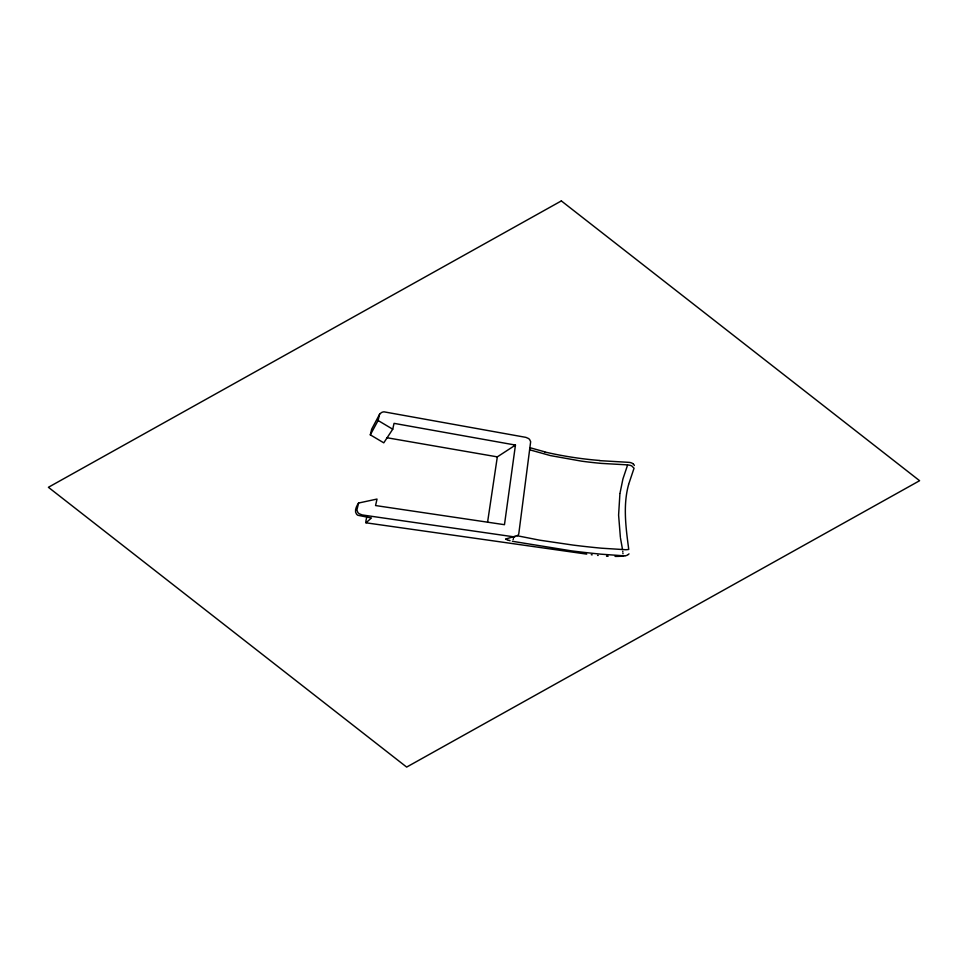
<?xml version="1.0" encoding="UTF-8"?>
<svg xmlns="http://www.w3.org/2000/svg" width="968" height="968" viewBox="0 0 968 968"><rect width="100%" height="100%" fill="white"/><g stroke="black" fill="none" stroke-linecap="round" stroke-linejoin="round"><path stroke-width="1.45" d="M505.562 539.031L517.396 535.619A6.328 4.199 4.5 0 0 518.751 534.046L530.658 441.698L529.593 439.472A8.071 5.36 4.5 0 0 528.395 438.456L525.89 437.367L384.006 411.836A6.837 4.537 4.5 0 0 381.936 412.32L379.867 413.759L371.833 428.86A5.155 3.424 4.5 0 0 371.615 429.441L370.32 434.85L383.776 442.836L392.73 429.211L394.049 423.355L515.448 445.074L504.473 524.692L375.56 505.55L377.024 499.064L358.571 503.033C356.672 505.865 353.961 510.922 356.526 514.153A7.925 5.263 4.5 0 0 357.845 515.279L371.434 517.977L366.049 522.744M619.895 493.982L618.6 515.109L620.391 537.409M619.98 493.329L622.932 478.918L627.47 465.402M487.582 522.188L497.322 456.872L515.448 445.074M366.727 517.299L366.255 519.344A45.448 30.177 4.5 0 0 365.892 521.244L365.892 522.793L586.729 554.12M513.802 536.925L513.572 537.881M358.571 503.033L356.902 510.015L357.918 512.604A8.083 5.372 4.5 0 0 359.273 513.754L362.201 514.94L512.266 536.611A5.711 3.799 4.5 0 0 515.52 536.453M370.32 434.85L378.101 420.499L379.48 414.679A5.36 3.557 4.5 0 1 379.71 414.062M628.631 484.484C622.666 505.635 626.127 529.436 628.752 549.437A24.49 16.262 4.5 0 1 625.824 549.727L601.576 548.203A605.75 402.168 4.5 0 1 573.044 545.081L539.587 540.168L517.214 535.752M628.728 484.097L634.04 468.234L631.717 465.911A9.329 6.195 4.5 0 0 627.688 464.882L601.455 463.394A286.77 190.393 4.5 0 1 581.562 461.155L550.453 455.601L529.605 449.781M513.294 538.91L513.113 539.587M628.994 553.853L628.365 554.482M625.183 555.813L625.691 555.705A6.292 4.175 4.5 0 0 627.821 554.87M624.771 555.886L601.031 554.18A727.476 482.984 4.5 0 1 571.217 550.828L512.399 541.293M623.09 556.116L620.343 556.322M619.387 556.358L616.277 556.406M616.059 556.406L615.043 556.394M608.182 556.176L607.347 556.128M607.263 556.128L606.512 556.08M599.87 460.659L628.534 462.329A5.844 3.884 4.5 0 1 633.362 464.059M598.188 555.451L597.583 555.39M592.198 554.821L591.266 554.712M387.103 437.766L497.322 456.872M544.73 451.826L529.883 447.676M510.088 540.688L509.471 540.507M509.253 540.446L508.188 540.132M507.547 539.926L505.998 539.309M378.101 420.499L392.73 429.211M622.46 549.159L620.5 538.148M622.763 551.264L622.823 551.857M622.932 553.151L622.981 553.769M633.423 464.132A5.699 3.787 4.5 0 1 634.33 465.463M599.882 460.49A251.97 167.295 4.5 0 1 544.681 451.947M561.343 200.921L48.4 487.291L406.657 767.08L919.6 480.709L561.343 200.921"/></g></svg>
